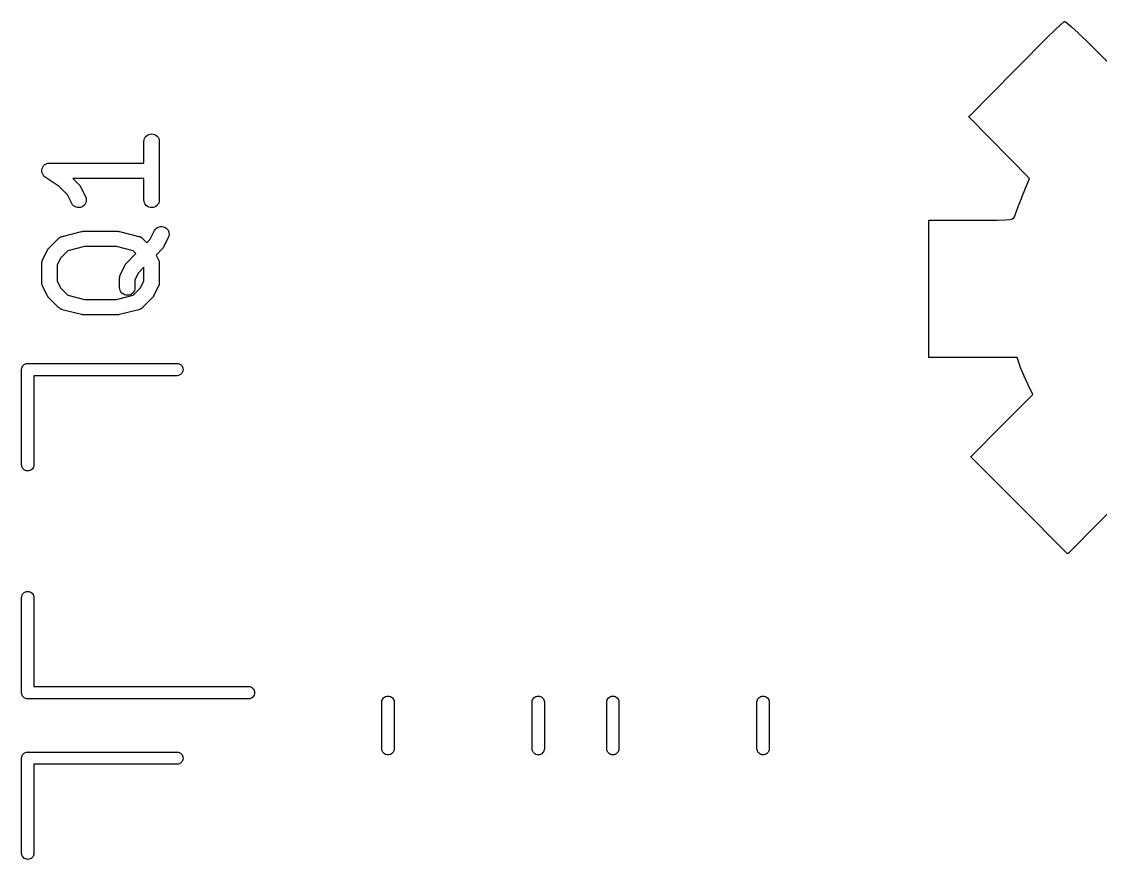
# Model space of a CAD drawing. Extents: x -1.2 to 49.3, y 2.3 to 45.6.
# Drawn here: x 25.98 to 36.54, y 19.09 to 27.28 of the extents above; entities that cross this region are included whole.
import ezdxf

# ---------------------------------------------------------------- set-up
doc = ezdxf.new("R2010")
doc.units = 0
doc.layers.add('BLACK', color=7, linetype='CONTINUOUS')

msp = doc.modelspace()

# ---------------------------------------------------------------- linework, layer by layer
at = {"layer": 'BLACK', "linetype": 'CONTINUOUS'}
for p, q in [((36.09, 27.1988), (36.1447, 27.251)), ((36.1447, 27.251), (36.1448, 27.251)), ((36.1448, 27.251), (36.1449, 27.2511)), ((36.1448, 27.251), (36.1448, 27.251)), ((36.1449, 27.2511), (36.1754, 27.2782)), ((36.1754, 27.2783), (36.1757, 27.2784)), ((36.1754, 27.2782), (36.1754, 27.2783)), ((36.1757, 27.2784), (36.1759, 27.2786)), ((36.1759, 27.2786), (36.1805, 27.2817)), ((36.1805, 27.2817), (36.1806, 27.2817)), ((36.1806, 27.2817), (36.1809, 27.2819)), ((36.1809, 27.2819), (36.1811, 27.282)), ((36.1811, 27.282), (36.1813, 27.2821)), ((36.1813, 27.2821), (36.1814, 27.2821)), ((36.1814, 27.2821), (36.1818, 27.2822)), ((36.1818, 27.2822), (36.1821, 27.2823)), ((36.1821, 27.2823), (36.1822, 27.2824)), ((36.1822, 27.2824), (36.1824, 27.2824)), ((36.1824, 27.2824), (36.1827, 27.2824)), ((36.1827, 27.2824), (36.183, 27.2825)), ((36.183, 27.2825), (36.1832, 27.2825)), ((36.1832, 27.2825), (36.1833, 27.2825)), ((36.1833, 27.2825), (36.1837, 27.2825)), ((36.1837, 27.2825), (36.184, 27.2824)), ((36.184, 27.2824), (36.1841, 27.2824)), ((36.1841, 27.2824), (36.1843, 27.2824)), ((36.1843, 27.2824), (36.1846, 27.2823)), ((36.1846, 27.2823), (36.1849, 27.2822)), ((36.1849, 27.2822), (36.1851, 27.2821)), ((36.1851, 27.2821), (36.1852, 27.2821)), ((36.1852, 27.2821), (36.1855, 27.2819)), ((36.1855, 27.2819), (36.1858, 27.2818)), ((36.1858, 27.2818), (36.2067, 27.2693)), ((36.2067, 27.2693), (36.2068, 27.2692)), ((36.2068, 27.2692), (36.207, 27.269)), ((36.207, 27.269), (36.2073, 27.2688)), ((36.2073, 27.2688), (36.2528, 27.2306)), ((36.0147, 27.1253), (36.0899, 27.1988)), ((36.0899, 27.1988), (36.09, 27.1988)), ((36.09, 27.1988), (36.09, 27.1988)), ((36.2528, 27.2306), (36.2529, 27.2305)), ((36.2529, 27.2305), (36.2529, 27.2305)), ((36.2529, 27.2305), (36.253, 27.2304)), ((36.253, 27.2304), (36.3181, 27.171)), ((36.3181, 27.171), (36.3181, 27.171)), ((36.3181, 27.171), (36.3181, 27.1709)), ((36.3181, 27.1709), (36.3181, 27.1709)), ((36.3181, 27.1709), (36.3979, 27.0949)), ((35.818, 26.9295), (35.9227, 27.0343)), ((35.9227, 27.0343), (35.9228, 27.0343)), ((35.9228, 27.0343), (36.0147, 27.1253)), ((35.9228, 27.0343), (35.9228, 27.0343)), ((36.0147, 27.1253), (36.0147, 27.1253)), ((36.0147, 27.1253), (36.0147, 27.1253)), ((36.3979, 27.0949), (36.3979, 27.0948)), ((36.3979, 27.0948), (36.3979, 27.0948)), ((36.3979, 27.0948), (36.3979, 27.0948)), ((36.3979, 27.0948), (36.4873, 27.0066)), ((35.7042, 26.8145), (35.8179, 26.9294)), ((35.8179, 26.9294), (35.818, 26.9295)), ((36.4873, 27.0066), (36.4874, 27.0066)), ((36.4874, 27.0066), (36.4874, 27.0066)), ((36.4874, 27.0066), (36.492, 27.002)), ((36.492, 27.002), (36.492, 27.002)), ((36.492, 27.002), (36.7734, 26.7198)), ((35.2497, 26.3537), (35.7041, 26.8145)), ((35.7041, 26.8145), (35.7042, 26.8145)), ((35.7042, 26.8145), (35.7042, 26.8145)), ((35.2483, 26.3507), (35.2484, 26.3511)), ((35.2483, 26.3503), (35.2483, 26.3507)), ((35.2483, 26.3502), (35.2483, 26.3503)), ((35.2483, 26.3498), (35.2483, 26.3502)), ((35.2483, 26.3502), (35.2483, 26.3502)), ((35.2484, 26.3493), (35.2483, 26.3498)), ((35.2484, 26.3512), (35.2485, 26.3517)), ((35.2484, 26.3511), (35.2484, 26.3512)), ((35.2484, 26.3512), (35.2484, 26.3512)), ((35.2484, 26.3492), (35.2484, 26.3493)), ((35.2485, 26.3488), (35.2484, 26.3492)), ((35.2484, 26.3492), (35.2484, 26.3492)), ((35.2485, 26.3517), (35.2486, 26.3521)), ((35.2486, 26.3484), (35.2485, 26.3488)), ((35.2486, 26.3521), (35.2487, 26.3521)), ((35.2486, 26.3483), (35.2486, 26.3484)), ((35.2487, 26.3483), (35.2486, 26.3483)), ((35.2487, 26.3522), (35.2489, 26.3525)), ((35.2487, 26.3521), (35.2487, 26.3522)), ((35.2489, 26.3479), (35.2487, 26.3483)), ((35.2489, 26.3525), (35.2491, 26.3529)), ((35.2491, 26.3475), (35.2489, 26.3479)), ((35.2491, 26.3529), (35.2491, 26.353)), ((35.2491, 26.353), (35.2492, 26.353)), ((35.2491, 26.3474), (35.2491, 26.3475)), ((35.2491, 26.3475), (35.2491, 26.3475)), ((35.2494, 26.3471), (35.2491, 26.3474)), ((35.2492, 26.353), (35.2494, 26.3534)), ((35.2494, 26.3534), (35.2497, 26.3537)), ((35.2497, 26.3467), (35.2494, 26.3471)), ((35.8421, 25.7466), (35.2497, 26.3467)), ((35.2497, 26.3467), (35.2497, 26.3467)), ((27.2113, 26.1723), (27.2243, 26.1791)), ((27.2243, 26.1791), (27.2383, 26.1832)), ((27.2383, 26.1832), (27.2529, 26.1845)), ((27.2529, 26.1845), (27.2675, 26.183)), ((27.2675, 26.183), (27.2814, 26.1787)), ((27.2814, 26.1787), (27.2943, 26.1717)), ((27.1774, 26.1106), (27.179, 26.1251)), ((27.1774, 26.1095), (27.1774, 26.1106)), ((27.1774, 25.8988), (27.1774, 26.1095)), ((27.179, 26.1251), (27.1834, 26.1391)), ((27.1834, 26.1391), (27.1905, 26.1519)), ((27.1905, 26.1519), (27.1999, 26.1631)), ((27.1999, 26.1631), (27.2113, 26.1723)), ((27.2943, 26.1717), (27.3056, 26.1624)), ((27.3056, 26.1624), (27.3148, 26.151)), ((27.3148, 26.151), (27.3217, 26.1381)), ((27.3217, 26.1381), (27.326, 26.1241)), ((27.326, 26.1241), (27.3274, 26.1095)), ((27.3274, 26.1095), (27.3274, 25.5381)), ((26.1868, 25.8595), (26.1902, 25.8657)), ((26.1902, 25.8657), (26.1902, 25.8658)), ((26.1902, 25.8658), (26.1903, 25.8658)), ((26.1903, 25.8658), (26.1949, 25.8714)), ((26.1949, 25.8714), (26.1995, 25.877)), ((26.1995, 25.877), (26.1996, 25.8771)), ((26.1996, 25.8771), (26.2054, 25.8818)), ((26.1996, 25.8771), (26.1996, 25.8771)), ((26.2054, 25.8818), (26.2109, 25.8863)), ((26.2109, 25.8863), (26.2109, 25.8863)), ((26.2109, 25.8863), (26.211, 25.8863)), ((26.211, 25.8863), (26.2176, 25.8898)), ((26.2176, 25.8898), (26.2238, 25.8932)), ((26.2238, 25.8932), (26.2239, 25.8932)), ((26.2239, 25.8932), (26.2307, 25.8952)), ((26.2239, 25.8932), (26.2239, 25.8932)), ((26.2307, 25.8952), (26.2378, 25.8974)), ((26.2378, 25.8974), (26.2379, 25.8974)), ((26.2379, 25.8974), (26.2452, 25.8981)), ((26.2379, 25.8974), (26.2379, 25.8974)), ((26.2452, 25.8981), (26.2524, 25.8988)), ((26.2524, 25.8988), (27.1774, 25.8988)), ((26.1774, 25.8245), (26.1781, 25.8316)), ((26.1774, 25.8244), (26.1774, 25.8245)), ((26.1774, 25.8243), (26.1774, 25.8244)), ((26.1781, 25.8169), (26.1774, 25.8243)), ((26.1781, 25.8316), (26.1789, 25.8389)), ((26.1787, 25.8099), (26.1781, 25.8169)), ((26.1787, 25.8098), (26.1787, 25.8099)), ((26.1808, 25.8026), (26.1787, 25.8098)), ((26.1787, 25.8098), (26.1787, 25.8098)), ((26.1789, 25.839), (26.1811, 25.8461)), ((26.1789, 25.8389), (26.1789, 25.839)), ((26.1789, 25.8389), (26.1789, 25.8389)), ((26.1828, 25.7958), (26.1808, 25.8026)), ((26.1811, 25.8461), (26.1832, 25.8529)), ((26.1828, 25.7957), (26.1828, 25.7958)), ((26.1828, 25.7958), (26.1828, 25.7958)), ((26.1861, 25.7895), (26.1828, 25.7957)), ((26.1832, 25.8529), (26.1833, 25.8529)), ((26.1833, 25.853), (26.1868, 25.8595)), ((26.1833, 25.8529), (26.1833, 25.853)), ((26.1896, 25.7828), (26.1861, 25.7895)), ((26.1896, 25.7827), (26.1896, 25.7828)), ((26.1896, 25.7828), (26.1896, 25.7828)), ((26.1942, 25.7771), (26.1896, 25.7827)), ((26.1987, 25.7714), (26.1942, 25.7771)), ((26.1988, 25.7714), (26.1987, 25.7714)), ((26.1988, 25.7713), (26.1988, 25.7714)), ((26.2045, 25.7666), (26.1988, 25.7713)), ((26.2099, 25.762), (26.2045, 25.7666)), ((26.21, 25.7619), (26.2099, 25.762)), ((26.2108, 25.7614), (26.21, 25.7619)), ((26.21, 25.7619), (26.21, 25.7619)), ((26.21, 25.7619), (26.21, 25.7619)), ((26.3475, 25.6703), (26.2108, 25.7614)), ((26.4288, 25.5889), (26.3475, 25.6703)), ((27.1774, 25.7488), (26.4811, 25.7488)), ((26.4811, 25.7488), (26.5435, 25.6864)), ((26.5435, 25.6864), (26.5442, 25.6856)), ((26.5442, 25.6856), (26.5469, 25.6823)), ((26.5469, 25.6823), (26.5498, 25.6793)), ((26.5498, 25.6793), (26.5514, 25.6766)), ((26.5514, 25.6766), (26.5534, 25.6742)), ((26.5534, 25.6742), (26.5553, 25.6704)), ((26.5553, 25.6704), (26.5576, 25.6669)), ((26.5576, 25.6669), (26.6052, 25.5716)), ((27.1774, 25.5381), (27.1774, 25.7488)), ((35.7741, 25.5807), (35.8421, 25.7466)), ((26.471, 25.5046), (26.4288, 25.5889)), ((26.6052, 25.5716), (26.6056, 25.5707)), ((26.6056, 25.5707), (26.6107, 25.557)), ((26.6107, 25.557), (26.613, 25.5425)), ((35.7313, 25.4738), (35.7627, 25.5529)), ((35.7627, 25.553), (35.774, 25.5807)), ((35.7627, 25.5529), (35.7627, 25.553)), ((35.7627, 25.553), (35.7627, 25.553)), ((35.774, 25.5807), (35.7741, 25.5807)), ((35.7741, 25.5807), (35.7741, 25.5807)), ((26.4788, 25.4922), (26.471, 25.5046)), ((26.4889, 25.4815), (26.4788, 25.4922)), ((26.5008, 25.473), (26.4889, 25.4815)), ((26.5141, 25.467), (26.5008, 25.473)), ((26.5284, 25.4637), (26.5141, 25.467)), ((26.543, 25.4633), (26.5284, 25.4637)), ((26.5575, 25.4656), (26.543, 25.4633)), ((26.5712, 25.4708), (26.5575, 25.4656)), ((26.5836, 25.4785), (26.5712, 25.4708)), ((26.5943, 25.4885), (26.5836, 25.4785)), ((26.6029, 25.5003), (26.5943, 25.4885)), ((26.609, 25.5136), (26.6029, 25.5003)), ((26.6124, 25.5279), (26.609, 25.5136)), ((26.613, 25.5425), (26.6124, 25.5279)), ((27.1788, 25.5235), (27.1774, 25.5381)), ((27.183, 25.5095), (27.1788, 25.5235)), ((27.1899, 25.4966), (27.183, 25.5095)), ((27.1992, 25.4852), (27.1899, 25.4966)), ((27.2104, 25.4759), (27.1992, 25.4852)), ((27.2233, 25.469), (27.2104, 25.4759)), ((27.2373, 25.4646), (27.2233, 25.469)), ((27.2519, 25.4631), (27.2373, 25.4646)), ((27.2664, 25.4644), (27.2519, 25.4631)), ((27.2805, 25.4686), (27.2664, 25.4644)), ((27.2934, 25.4753), (27.2805, 25.4686)), ((27.3049, 25.4845), (27.2934, 25.4753)), ((27.3143, 25.4957), (27.3049, 25.4845)), ((27.3213, 25.5085), (27.3143, 25.4957)), ((27.3257, 25.5225), (27.3213, 25.5085)), ((27.3274, 25.537), (27.3257, 25.5225)), ((27.3274, 25.5381), (27.3274, 25.537)), ((35.7072, 25.4103), (35.7313, 25.4737)), ((35.7313, 25.4737), (35.7313, 25.4738)), ((35.7313, 25.4738), (35.7313, 25.4738)), ((34.8553, 25.3351), (34.8554, 25.3356)), ((34.8553, 24.0015), (34.8553, 25.3351)), ((34.8554, 25.336), (34.8556, 25.3366)), ((34.8554, 25.3356), (34.8554, 25.336)), ((34.8554, 25.336), (34.8554, 25.336)), ((34.8554, 25.336), (34.8554, 25.336)), ((34.8556, 25.3366), (34.8557, 25.3369)), ((34.8557, 25.337), (34.856, 25.3375)), ((34.8557, 25.3369), (34.8557, 25.337)), ((34.8557, 25.337), (34.8557, 25.337)), ((34.856, 25.3375), (34.8562, 25.3378)), ((34.8562, 25.3378), (34.8565, 25.3382)), ((34.8562, 25.3378), (34.8562, 25.3378)), ((34.8562, 25.3378), (34.8562, 25.3378)), ((34.8565, 25.3382), (34.8568, 25.3385)), ((34.8568, 25.3386), (34.8572, 25.3388)), ((34.8568, 25.3385), (34.8568, 25.3386)), ((34.8568, 25.3386), (34.8568, 25.3386)), ((34.8572, 25.3388), (34.8576, 25.3392)), ((34.8576, 25.3392), (34.858, 25.3394)), ((34.8576, 25.3392), (34.8576, 25.3392)), ((34.8576, 25.3392), (34.8576, 25.3392)), ((34.858, 25.3394), (34.8584, 25.3396)), ((34.8584, 25.3396), (34.8584, 25.3396)), ((34.8584, 25.3396), (34.8585, 25.3396)), ((34.8585, 25.3396), (34.8589, 25.3398)), ((34.8589, 25.3398), (34.8594, 25.3399)), ((34.8594, 25.3399), (34.8594, 25.3399)), ((34.8594, 25.3399), (34.8594, 25.3399)), ((34.8594, 25.3399), (34.8598, 25.3399)), ((34.8598, 25.3399), (34.8603, 25.34)), ((34.8603, 25.34), (35.2751, 25.34)), ((35.2751, 25.34), (35.418, 25.3403)), ((35.418, 25.3403), (35.5242, 25.3415)), ((35.418, 25.3403), (35.418, 25.3403)), ((35.5242, 25.3415), (35.599, 25.344)), ((35.599, 25.344), (35.6481, 25.3484)), ((35.6481, 25.3484), (35.6764, 25.355)), ((35.6764, 25.355), (35.6896, 25.3634)), ((35.6896, 25.3634), (35.6949, 25.3743)), ((35.6949, 25.3743), (35.7071, 25.4101)), ((35.7071, 25.4101), (35.7071, 25.4102)), ((35.7071, 25.4102), (35.7072, 25.4102)), ((35.7072, 25.4102), (35.7072, 25.4103)), ((26.377, 25.1823), (26.5675, 25.2299)), ((26.5675, 25.2299), (26.5685, 25.2302)), ((26.5685, 25.2302), (26.5699, 25.2303)), ((26.5699, 25.2303), (26.5711, 25.2307)), ((26.5711, 25.2307), (26.5771, 25.2313)), ((26.5771, 25.2313), (26.583, 25.2321)), ((26.583, 25.2321), (26.5844, 25.232)), ((26.5844, 25.232), (26.5857, 25.2321)), ((26.5857, 25.2321), (26.919, 25.2321)), ((26.919, 25.2321), (26.9201, 25.2321)), ((26.9201, 25.2321), (26.9214, 25.232)), ((26.9214, 25.232), (26.9228, 25.2321)), ((26.9228, 25.2321), (26.9287, 25.2312)), ((26.9287, 25.2312), (26.9346, 25.2305)), ((26.9346, 25.2305), (26.9359, 25.2301)), ((26.9359, 25.2301), (26.9372, 25.2299)), ((26.9372, 25.2299), (27.1277, 25.1823)), ((27.2384, 25.154), (27.2805, 25.2383)), ((27.2805, 25.2383), (27.281, 25.2392)), ((27.281, 25.2392), (27.289, 25.2515)), ((27.289, 25.2515), (27.2992, 25.262)), ((27.2992, 25.262), (27.3112, 25.2703)), ((27.3112, 25.2703), (27.3246, 25.2762)), ((27.3246, 25.2762), (27.339, 25.2793)), ((27.339, 25.2793), (27.3536, 25.2795)), ((27.3536, 25.2795), (27.368, 25.2769)), ((27.368, 25.2769), (27.3816, 25.2716)), ((27.3816, 25.2716), (27.394, 25.2637)), ((27.394, 25.2637), (27.4045, 25.2536)), ((27.4045, 25.2536), (27.4129, 25.2416)), ((27.4129, 25.2416), (27.4189, 25.2282)), ((26.247, 25.0673), (26.3422, 25.1626)), ((26.3422, 25.1626), (26.3429, 25.1633)), ((26.3429, 25.1633), (26.3469, 25.1665)), ((26.3469, 25.1665), (26.3507, 25.1699)), ((26.3507, 25.1699), (26.3526, 25.171)), ((26.3526, 25.171), (26.3544, 25.1724)), ((26.3544, 25.1724), (26.3589, 25.1748)), ((26.3589, 25.1748), (26.3633, 25.1774)), ((26.3633, 25.1774), (26.3654, 25.1781)), ((26.3654, 25.1781), (26.3674, 25.1792)), ((26.3674, 25.1792), (26.3723, 25.1806)), ((26.3723, 25.1806), (26.377, 25.1823)), ((27.1277, 25.1823), (27.1287, 25.182)), ((27.1287, 25.182), (27.1335, 25.1802)), ((27.1335, 25.1802), (27.1383, 25.1788)), ((27.1383, 25.1788), (27.1403, 25.1777)), ((27.1403, 25.1777), (27.1424, 25.1769)), ((27.1424, 25.1769), (27.1468, 25.1742)), ((27.1468, 25.1742), (27.1512, 25.1718)), ((27.1512, 25.1718), (27.153, 25.1704)), ((27.153, 25.1704), (27.1549, 25.1692)), ((27.1549, 25.1692), (27.1586, 25.1658)), ((27.1586, 25.1658), (27.1626, 25.1626)), ((27.1626, 25.1626), (27.2048, 25.1204)), ((27.2048, 25.1204), (27.2384, 25.154)), ((27.4147, 25.1712), (27.3671, 25.076)), ((27.4199, 25.1849), (27.4147, 25.1712)), ((27.4189, 25.2282), (27.4221, 25.2139)), ((27.4224, 25.1993), (27.4199, 25.1849)), ((27.4221, 25.2139), (27.4224, 25.1993)), ((26.1853, 24.9526), (26.2329, 25.0478)), ((26.2329, 25.0478), (26.2334, 25.0488)), ((26.2334, 25.0488), (26.2357, 25.0523)), ((26.2357, 25.0523), (26.2377, 25.056)), ((26.2377, 25.056), (26.2397, 25.0584)), ((26.2397, 25.0584), (26.2414, 25.061)), ((26.2414, 25.061), (26.2443, 25.0641)), ((26.2443, 25.0641), (26.247, 25.0673)), ((26.4336, 25.0418), (26.3616, 24.9699)), ((26.5949, 25.0821), (26.4336, 25.0418)), ((26.9098, 25.0821), (26.5949, 25.0821)), ((27.0712, 25.0418), (26.9098, 25.0821)), ((27.0987, 25.0143), (27.0712, 25.0418)), ((27.353, 25.0565), (27.296, 24.9995)), ((27.3557, 25.0597), (27.353, 25.0565)), ((27.3586, 25.0628), (27.3557, 25.0597)), ((27.3603, 25.0654), (27.3586, 25.0628)), ((27.3623, 25.0678), (27.3603, 25.0654)), ((27.3643, 25.0715), (27.3623, 25.0678)), ((27.3666, 25.075), (27.3643, 25.0715)), ((27.3671, 25.076), (27.3666, 25.075)), ((26.1774, 24.9201), (26.1776, 24.9223)), ((26.1774, 24.919), (26.1774, 24.9201)), ((26.1774, 24.7286), (26.1774, 24.919)), ((26.1776, 24.9245), (26.1784, 24.9296)), ((26.1776, 24.9223), (26.1776, 24.9245)), ((26.1784, 24.9296), (26.179, 24.9346)), ((26.179, 24.9346), (26.1797, 24.9367)), ((26.1797, 24.9367), (26.1801, 24.9389)), ((26.1801, 24.9389), (26.1819, 24.9437)), ((26.1819, 24.9437), (26.1834, 24.9486)), ((26.1834, 24.9486), (26.1845, 24.9505)), ((26.1845, 24.9505), (26.1853, 24.9526)), ((26.3616, 24.9699), (26.3274, 24.9013)), ((26.9976, 24.9094), (26.9996, 24.9132)), ((26.9996, 24.9132), (27.0016, 24.9156)), ((27.0016, 24.9156), (27.0033, 24.9182)), ((27.0033, 24.9182), (27.0062, 24.9212)), ((27.0062, 24.9212), (27.0089, 24.9245)), ((27.0089, 24.9245), (27.0987, 25.0143)), ((27.296, 24.9995), (27.3195, 24.9526)), ((27.3195, 24.9526), (27.3199, 24.9516)), ((27.3199, 24.9516), (27.3207, 24.9496)), ((27.3207, 24.9496), (27.3217, 24.9476)), ((27.3217, 24.9476), (27.3232, 24.9427)), ((27.3232, 24.9427), (27.325, 24.9379)), ((27.325, 24.9379), (27.3253, 24.9357)), ((27.3253, 24.9357), (27.326, 24.9336)), ((27.326, 24.9336), (27.3265, 24.9285)), ((27.3265, 24.9285), (27.3273, 24.9234)), ((27.3273, 24.9234), (27.3272, 24.9212)), ((27.3272, 24.9212), (27.3274, 24.919)), ((27.3274, 24.919), (27.3274, 24.7286)), ((26.3274, 24.9013), (26.3274, 24.7463)), ((26.9453, 24.8057), (26.9464, 24.8077)), ((26.9464, 24.8077), (26.9472, 24.8097)), ((26.9472, 24.8097), (26.9948, 24.905)), ((26.9948, 24.905), (26.9953, 24.9059)), ((26.9953, 24.9059), (26.9976, 24.9094)), ((27.1235, 24.827), (27.0893, 24.7585)), ((27.1774, 24.8808), (27.1235, 24.827)), ((27.1774, 24.7463), (27.1774, 24.8808)), ((26.1776, 24.7264), (26.1774, 24.7286)), ((26.1775, 24.7242), (26.1776, 24.7264)), ((26.1783, 24.7191), (26.1775, 24.7242)), ((26.1788, 24.714), (26.1783, 24.7191)), ((26.1794, 24.7119), (26.1788, 24.714)), ((26.1798, 24.7097), (26.1794, 24.7119)), ((26.1816, 24.7049), (26.1798, 24.7097)), ((26.183, 24.7), (26.1816, 24.7049)), ((26.3274, 24.7463), (26.3616, 24.6778)), ((26.9393, 24.7772), (26.9395, 24.7794)), ((26.9393, 24.7762), (26.9393, 24.7772)), ((26.9393, 24.681), (26.9393, 24.7762)), ((26.9395, 24.7816), (26.9404, 24.7867)), ((26.9395, 24.7794), (26.9395, 24.7816)), ((26.9404, 24.7867), (26.9409, 24.7918)), ((26.9409, 24.7918), (26.9416, 24.7939)), ((26.9416, 24.7939), (26.942, 24.7961)), ((26.942, 24.7961), (26.9438, 24.8009)), ((26.9438, 24.8009), (26.9453, 24.8057)), ((27.0893, 24.7585), (27.0893, 24.681)), ((27.1431, 24.6778), (27.1774, 24.7463)), ((27.3229, 24.7039), (27.3213, 24.699)), ((27.3247, 24.7087), (27.3229, 24.7039)), ((27.3251, 24.7109), (27.3247, 24.7087)), ((27.3257, 24.713), (27.3251, 24.7109)), ((27.3263, 24.7181), (27.3257, 24.713)), ((27.3272, 24.7231), (27.3263, 24.7181)), ((27.3274, 24.7275), (27.3271, 24.7253)), ((27.3271, 24.7253), (27.3272, 24.7231)), ((27.3274, 24.7286), (27.3274, 24.7275)), ((26.1841, 24.698), (26.183, 24.7)), ((26.1848, 24.696), (26.1841, 24.698)), ((26.1853, 24.695), (26.1848, 24.696)), ((26.2329, 24.5998), (26.1853, 24.695)), ((26.2352, 24.5962), (26.2329, 24.5998)), ((26.2371, 24.5925), (26.2352, 24.5962)), ((26.3616, 24.6778), (26.4336, 24.6058)), ((26.4336, 24.6058), (26.5949, 24.5655)), ((26.9098, 24.5655), (27.0712, 24.6058)), ((26.9407, 24.6664), (26.9393, 24.681)), ((26.9449, 24.6524), (26.9407, 24.6664)), ((26.9518, 24.6394), (26.9449, 24.6524)), ((26.9611, 24.6281), (26.9518, 24.6394)), ((26.9723, 24.6188), (26.9611, 24.6281)), ((26.9852, 24.6118), (26.9723, 24.6188)), ((26.9992, 24.6075), (26.9852, 24.6118)), ((27.0138, 24.606), (26.9992, 24.6075)), ((27.0283, 24.6073), (27.0138, 24.606)), ((27.0424, 24.6114), (27.0283, 24.6073)), ((27.0554, 24.6182), (27.0424, 24.6114)), ((27.0668, 24.6274), (27.0554, 24.6182)), ((27.0762, 24.6386), (27.0668, 24.6274)), ((27.0712, 24.6058), (27.1431, 24.6778)), ((27.0832, 24.6514), (27.0762, 24.6386)), ((27.0876, 24.6654), (27.0832, 24.6514)), ((27.0893, 24.6799), (27.0876, 24.6654)), ((27.0893, 24.681), (27.0893, 24.6799)), ((27.2691, 24.5953), (27.2671, 24.5916)), ((27.2714, 24.5989), (27.2691, 24.5953)), ((27.2718, 24.5998), (27.2714, 24.5989)), ((27.3195, 24.695), (27.2718, 24.5998)), ((27.3203, 24.6971), (27.3195, 24.695)), ((27.3213, 24.699), (27.3203, 24.6971)), ((26.239, 24.59), (26.2371, 24.5925)), ((26.2407, 24.5874), (26.239, 24.59)), ((26.2436, 24.5843), (26.2407, 24.5874)), ((26.2462, 24.581), (26.2436, 24.5843)), ((26.247, 24.5803), (26.2462, 24.581)), ((26.3422, 24.4851), (26.247, 24.5803)), ((26.5949, 24.5655), (26.9098, 24.5655)), ((27.2578, 24.5803), (27.1626, 24.4851)), ((27.2605, 24.5836), (27.2578, 24.5803)), ((27.2634, 24.5866), (27.2605, 24.5836)), ((27.2651, 24.5892), (27.2634, 24.5866)), ((27.2671, 24.5916), (27.2651, 24.5892)), ((26.3461, 24.4818), (26.3422, 24.4851)), ((26.3499, 24.4784), (26.3461, 24.4818)), ((26.3518, 24.4772), (26.3499, 24.4784)), ((26.3535, 24.4758), (26.3518, 24.4772)), ((26.358, 24.4734), (26.3535, 24.4758)), ((26.3623, 24.4707), (26.358, 24.4734)), ((26.3644, 24.4699), (26.3623, 24.4707)), ((26.3664, 24.4689), (26.3644, 24.4699)), ((26.3713, 24.4674), (26.3664, 24.4689)), ((26.376, 24.4656), (26.3713, 24.4674)), ((26.377, 24.4653), (26.376, 24.4656)), ((26.5675, 24.4177), (26.377, 24.4653)), ((26.5688, 24.4175), (26.5675, 24.4177)), ((26.5701, 24.4171), (26.5688, 24.4175)), ((26.5761, 24.4164), (26.5701, 24.4171)), ((26.582, 24.4156), (26.5761, 24.4164)), ((26.5833, 24.4156), (26.582, 24.4156)), ((26.5847, 24.4155), (26.5833, 24.4156)), ((26.5857, 24.4155), (26.5847, 24.4155)), ((26.919, 24.4155), (26.5857, 24.4155)), ((26.9204, 24.4156), (26.919, 24.4155)), ((26.9217, 24.4155), (26.9204, 24.4156)), ((26.9276, 24.4163), (26.9217, 24.4155)), ((26.9336, 24.4169), (26.9276, 24.4163)), ((26.9349, 24.4173), (26.9336, 24.4169)), ((26.9362, 24.4175), (26.9349, 24.4173)), ((26.9372, 24.4177), (26.9362, 24.4175)), ((27.1277, 24.4653), (26.9372, 24.4177)), ((27.1325, 24.467), (27.1277, 24.4653)), ((27.1374, 24.4685), (27.1325, 24.467)), ((27.1394, 24.4695), (27.1374, 24.4685)), ((27.1415, 24.4703), (27.1394, 24.4695)), ((27.1459, 24.4729), (27.1415, 24.4703)), ((27.1504, 24.4752), (27.1459, 24.4729)), ((27.1521, 24.4766), (27.1504, 24.4752)), ((27.1541, 24.4778), (27.1521, 24.4766)), ((27.1578, 24.4812), (27.1541, 24.4778)), ((27.1618, 24.4843), (27.1578, 24.4812)), ((27.1626, 24.4851), (27.1618, 24.4843)), ((34.8554, 24.001), (34.8553, 24.0015)), ((34.8554, 24.0006), (34.8554, 24.001)), ((34.8554, 24.0005), (34.8554, 24.0006)), ((34.8556, 24), (34.8554, 24.0005)), ((34.8554, 24.0005), (34.8554, 24.0005)), ((34.8557, 23.9996), (34.8556, 24)), ((34.8559, 23.9992), (34.8557, 23.9996)), ((34.8557, 23.9996), (34.8557, 23.9996)), ((34.8557, 23.9996), (34.8557, 23.9996)), ((34.8561, 23.9988), (34.8559, 23.9992)), ((34.8562, 23.9987), (34.8561, 23.9988)), ((34.8565, 23.9984), (34.8562, 23.9987)), ((34.8562, 23.9987), (34.8562, 23.9987)), ((34.8568, 23.998), (34.8565, 23.9984)), ((34.8571, 23.9977), (34.8568, 23.998)), ((34.8568, 23.998), (34.8568, 23.998)), ((34.8568, 23.998), (34.8568, 23.998)), ((34.8575, 23.9974), (34.8571, 23.9977)), ((34.8579, 23.9972), (34.8575, 23.9974)), ((34.8575, 23.9974), (34.8575, 23.9974)), ((34.8575, 23.9974), (34.8575, 23.9974)), ((34.8584, 23.9969), (34.8579, 23.9972)), ((34.8588, 23.9968), (34.8584, 23.9969)), ((34.8584, 23.9969), (34.8584, 23.9969)), ((34.8584, 23.9969), (34.8584, 23.9969)), ((34.8593, 23.9966), (34.8588, 23.9968)), ((34.8598, 23.9966), (34.8593, 23.9966)), ((34.8593, 23.9966), (34.8593, 23.9966)), ((34.8593, 23.9966), (34.8593, 23.9966)), ((34.8603, 23.9965), (34.8598, 23.9966)), ((35.7212, 23.9965), (34.8603, 23.9965)), ((35.7458, 23.9206), (35.7212, 23.9965)), ((25.9797, 23.88), (25.9809, 23.8918)), ((25.98, 23.8771), (25.9797, 23.88)), ((25.98, 22.9471), (25.98, 23.8771)), ((25.9809, 23.8918), (25.9843, 23.9031)), ((25.9843, 23.9031), (25.9899, 23.9135)), ((25.9899, 23.9135), (25.9974, 23.9226)), ((25.9974, 23.9226), (26.0065, 23.9301)), ((26.0065, 23.9301), (26.0169, 23.9357)), ((26.0169, 23.9357), (26.0282, 23.9391)), ((26.0282, 23.9391), (26.0371, 23.94)), ((26.0371, 23.94), (26.04, 23.9403)), ((26.04, 23.9403), (26.0429, 23.94)), ((26.0429, 23.94), (27.5029, 23.94)), ((27.5029, 23.94), (27.5118, 23.9391)), ((27.5118, 23.9391), (27.5231, 23.9357)), ((27.5231, 23.9357), (27.5335, 23.9301)), ((27.5335, 23.9301), (27.5426, 23.9226)), ((27.5426, 23.9226), (27.5501, 23.9135)), ((27.5501, 23.9135), (27.5557, 23.9031)), ((27.5557, 23.8569), (27.5501, 23.8465)), ((27.5557, 23.9031), (27.5591, 23.8918)), ((27.5591, 23.8682), (27.5557, 23.8569)), ((27.5591, 23.8918), (27.5603, 23.88)), ((27.5603, 23.88), (27.5591, 23.8682)), ((35.7458, 23.9205), (35.7458, 23.9206)), ((35.7458, 23.9206), (35.7458, 23.9206)), ((35.7459, 23.9205), (35.7458, 23.9205)), ((35.7565, 23.8904), (35.7459, 23.9205)), ((35.7566, 23.8903), (35.7565, 23.8904)), ((35.7566, 23.8902), (35.7566, 23.8903)), ((35.7566, 23.8901), (35.7566, 23.8902)), ((35.7879, 23.8138), (35.7566, 23.8901)), ((27.5029, 23.82), (26.1, 23.82)), ((26.1, 23.82), (26.1, 22.9471)), ((27.5118, 23.8209), (27.5029, 23.82)), ((27.5231, 23.8243), (27.5118, 23.8209)), ((27.5335, 23.8299), (27.5231, 23.8243)), ((27.5426, 23.8374), (27.5335, 23.8299)), ((27.5501, 23.8465), (27.5426, 23.8374)), ((35.788, 23.8138), (35.7879, 23.8138)), ((35.788, 23.8137), (35.788, 23.8138)), ((35.788, 23.8136), (35.788, 23.8137)), ((35.8237, 23.737), (35.788, 23.8136)), ((35.8237, 23.7369), (35.8237, 23.737)), ((35.8237, 23.737), (35.8237, 23.737)), ((35.8238, 23.7369), (35.8237, 23.7369)), ((35.8741, 23.6365), (35.8238, 23.7369)), ((35.5733, 23.3351), (35.8741, 23.6365)), ((35.2699, 23.0312), (35.5733, 23.3351)), ((35.5733, 23.3351), (35.5733, 23.3351)), ((35.2684, 23.0277), (35.2685, 23.0281)), ((35.2684, 23.0276), (35.2684, 23.0277)), ((35.2684, 23.0277), (35.2684, 23.0277)), ((35.2685, 23.0272), (35.2684, 23.0276)), ((35.2685, 23.0286), (35.2687, 23.0291)), ((35.2685, 23.0281), (35.2685, 23.0286)), ((35.2685, 23.0286), (35.2685, 23.0286)), ((35.2685, 23.0286), (35.2685, 23.0286)), ((35.2685, 23.0267), (35.2685, 23.0272)), ((35.2686, 23.0263), (35.2685, 23.0267)), ((35.2685, 23.0267), (35.2685, 23.0267)), ((35.2685, 23.0267), (35.2685, 23.0267)), ((35.2688, 23.0258), (35.2686, 23.0263)), ((35.2687, 23.0291), (35.2688, 23.0295)), ((35.2688, 23.0296), (35.269, 23.03)), ((35.2688, 23.0295), (35.2688, 23.0296)), ((35.2688, 23.0296), (35.2688, 23.0296)), ((35.2688, 23.0257), (35.2688, 23.0258)), ((35.269, 23.0254), (35.2688, 23.0257)), ((35.2688, 23.0257), (35.2688, 23.0257)), ((35.269, 23.03), (35.2693, 23.0304)), ((35.2692, 23.0249), (35.269, 23.0254)), ((35.2695, 23.0245), (35.2692, 23.0249)), ((35.2692, 23.0249), (35.2692, 23.0249)), ((35.2692, 23.0249), (35.2692, 23.0249)), ((35.2693, 23.0304), (35.2696, 23.0308)), ((35.2693, 23.0304), (35.2693, 23.0304)), ((35.2693, 23.0304), (35.2693, 23.0304)), ((35.2698, 23.0241), (35.2695, 23.0245)), ((35.2696, 23.0308), (35.2699, 23.0312)), ((35.2699, 23.0241), (35.2698, 23.0241)), ((35.7405, 22.5534), (35.2699, 23.0241)), ((25.9809, 22.9382), (25.98, 22.9471)), ((25.9843, 22.9269), (25.9809, 22.9382)), ((25.9899, 22.9165), (25.9843, 22.9269)), ((25.9974, 22.9074), (25.9899, 22.9165)), ((26.0065, 22.8999), (25.9974, 22.9074)), ((26.0826, 22.9074), (26.0735, 22.8999)), ((26.0901, 22.9165), (26.0826, 22.9074)), ((26.0957, 22.9269), (26.0901, 22.9165)), ((26.0991, 22.9382), (26.0957, 22.9269)), ((26.1, 22.9471), (26.0991, 22.9382)), ((26.0169, 22.8943), (26.0065, 22.8999)), ((26.0282, 22.8909), (26.0169, 22.8943)), ((26.04, 22.8897), (26.0282, 22.8909)), ((26.0518, 22.8909), (26.04, 22.8897)), ((26.0631, 22.8943), (26.0518, 22.8909)), ((26.0735, 22.8999), (26.0631, 22.8943)), ((36.827, 22.6903), (36.5239, 22.3877)), ((35.7406, 22.5534), (35.7405, 22.5534)), ((36.2112, 22.0827), (35.7406, 22.5534)), ((36.5239, 22.3877), (36.2183, 22.0827)), ((36.2116, 22.0824), (36.2112, 22.0827)), ((36.212, 22.0821), (36.2116, 22.0824)), ((36.2124, 22.0819), (36.212, 22.0821)), ((36.212, 22.0821), (36.212, 22.0821)), ((36.212, 22.0821), (36.212, 22.0821)), ((36.2128, 22.0816), (36.2124, 22.0819)), ((36.2129, 22.0816), (36.2128, 22.0816)), ((36.2128, 22.0816), (36.2128, 22.0816)), ((36.2133, 22.0815), (36.2129, 22.0816)), ((36.2138, 22.0814), (36.2133, 22.0815)), ((36.2138, 22.0813), (36.2138, 22.0814)), ((36.2138, 22.0814), (36.2138, 22.0814)), ((36.2143, 22.0813), (36.2138, 22.0813)), ((36.2147, 22.0813), (36.2143, 22.0813)), ((36.2148, 22.0813), (36.2147, 22.0813)), ((36.2147, 22.0813), (36.2147, 22.0813)), ((36.2152, 22.0813), (36.2148, 22.0813)), ((36.2157, 22.0813), (36.2152, 22.0813)), ((36.2161, 22.0815), (36.2157, 22.0813)), ((36.2157, 22.0813), (36.2157, 22.0813)), ((36.2157, 22.0813), (36.2157, 22.0813)), ((36.2166, 22.0816), (36.2161, 22.0815)), ((36.2167, 22.0816), (36.2166, 22.0816)), ((36.2171, 22.0818), (36.2167, 22.0816)), ((36.2167, 22.0816), (36.2167, 22.0816)), ((36.2175, 22.0821), (36.2171, 22.0818)), ((36.2179, 22.0824), (36.2175, 22.0821)), ((36.2175, 22.0821), (36.2175, 22.0821)), ((36.2175, 22.0821), (36.2175, 22.0821)), ((36.2183, 22.0827), (36.2179, 22.0824)), ((36.2183, 22.0827), (36.2183, 22.0827)), ((25.98, 21.6529), (25.9809, 21.6618)), ((25.98, 20.7229), (25.98, 21.6529)), ((25.9809, 21.6618), (25.9843, 21.6731)), ((25.9843, 21.6731), (25.9899, 21.6835)), ((25.9899, 21.6835), (25.9974, 21.6926)), ((25.9974, 21.6926), (26.0065, 21.7001)), ((26.0065, 21.7001), (26.0169, 21.7057)), ((26.0169, 21.7057), (26.0282, 21.7091)), ((26.0282, 21.7091), (26.04, 21.7103)), ((26.04, 21.7103), (26.0518, 21.7091)), ((26.0518, 21.7091), (26.0631, 21.7057)), ((26.0631, 21.7057), (26.0735, 21.7001)), ((26.0735, 21.7001), (26.0826, 21.6926)), ((26.0826, 21.6926), (26.0901, 21.6835)), ((26.0901, 21.6835), (26.0957, 21.6731)), ((26.0957, 21.6731), (26.0991, 21.6618)), ((26.0991, 21.6618), (26.1, 21.6529)), ((26.1, 21.6529), (26.1, 20.78)), ((25.9797, 20.72), (25.98, 20.7229)), ((25.9809, 20.7082), (25.9797, 20.72)), ((25.9843, 20.6969), (25.9809, 20.7082)), ((25.9899, 20.6865), (25.9843, 20.6969)), ((26.1, 20.78), (28.2029, 20.78)), ((28.2029, 20.78), (28.2118, 20.7791)), ((28.2118, 20.7791), (28.2231, 20.7757)), ((28.2231, 20.7757), (28.2335, 20.7701)), ((28.2335, 20.7701), (28.2426, 20.7626)), ((28.2426, 20.7626), (28.2501, 20.7535)), ((28.2501, 20.7535), (28.2557, 20.7431)), ((28.2557, 20.6969), (28.2501, 20.6865)), ((28.2557, 20.7431), (28.2591, 20.7318)), ((28.2591, 20.7082), (28.2557, 20.6969)), ((28.2591, 20.7318), (28.2603, 20.72)), ((28.2603, 20.72), (28.2591, 20.7082)), ((25.9974, 20.6774), (25.9899, 20.6865)), ((26.0065, 20.6699), (25.9974, 20.6774)), ((26.0169, 20.6643), (26.0065, 20.6699)), ((26.0282, 20.6609), (26.0169, 20.6643)), ((26.0362, 20.6601), (26.0282, 20.6609)), ((26.04, 20.6597), (26.0362, 20.6601)), ((26.0429, 20.66), (26.04, 20.6597)), ((28.2029, 20.66), (26.0429, 20.66)), ((28.2118, 20.6609), (28.2029, 20.66)), ((28.2231, 20.6643), (28.2118, 20.6609)), ((28.2335, 20.6699), (28.2231, 20.6643)), ((28.2426, 20.6774), (28.2335, 20.6699)), ((28.2501, 20.6865), (28.2426, 20.6774)), ((29.505, 20.63), (29.5059, 20.6388)), ((29.505, 20.17), (29.505, 20.63)), ((29.5059, 20.6388), (29.5093, 20.6501)), ((29.5093, 20.6501), (29.5149, 20.6606)), ((29.5149, 20.6606), (29.5224, 20.6697)), ((29.5224, 20.6697), (29.5315, 20.6772)), ((29.5315, 20.6772), (29.5419, 20.6828)), ((29.5419, 20.6828), (29.5532, 20.6862)), ((29.5532, 20.6862), (29.565, 20.6874)), ((29.565, 20.6874), (29.5768, 20.6862)), ((29.5768, 20.6862), (29.5881, 20.6828)), ((29.5881, 20.6828), (29.5985, 20.6772)), ((29.5985, 20.6772), (29.6076, 20.6697)), ((29.6076, 20.6697), (29.6151, 20.6606)), ((29.6151, 20.6606), (29.6207, 20.6501)), ((29.6207, 20.6501), (29.6241, 20.6388)), ((29.6241, 20.6388), (29.625, 20.63)), ((29.625, 20.63), (29.625, 20.17)), ((30.975, 20.63), (30.9759, 20.6388)), ((30.975, 20.17), (30.975, 20.63)), ((30.9759, 20.6388), (30.9793, 20.6501)), ((30.9793, 20.6501), (30.9849, 20.6606)), ((30.9849, 20.6606), (30.9924, 20.6697)), ((30.9924, 20.6697), (31.0015, 20.6772)), ((31.0015, 20.6772), (31.0119, 20.6828)), ((31.0119, 20.6828), (31.0232, 20.6862)), ((31.0232, 20.6862), (31.035, 20.6874)), ((31.035, 20.6874), (31.0468, 20.6862)), ((31.0468, 20.6862), (31.0581, 20.6828)), ((31.0581, 20.6828), (31.0685, 20.6772)), ((31.0685, 20.6772), (31.0776, 20.6697)), ((31.0776, 20.6697), (31.0851, 20.6606)), ((31.0851, 20.6606), (31.0907, 20.6501)), ((31.0907, 20.6501), (31.0941, 20.6388)), ((31.0941, 20.6388), (31.095, 20.63)), ((31.095, 20.63), (31.095, 20.17)), ((31.705, 20.63), (31.7059, 20.6388)), ((31.705, 20.17), (31.705, 20.63)), ((31.7059, 20.6388), (31.7093, 20.6501)), ((31.7093, 20.6501), (31.7149, 20.6606)), ((31.7149, 20.6606), (31.7224, 20.6697)), ((31.7224, 20.6697), (31.7315, 20.6772)), ((31.7315, 20.6772), (31.7419, 20.6828)), ((31.7419, 20.6828), (31.7532, 20.6862)), ((31.7532, 20.6862), (31.765, 20.6874)), ((31.765, 20.6874), (31.7768, 20.6862)), ((31.7768, 20.6862), (31.7881, 20.6828)), ((31.7881, 20.6828), (31.7985, 20.6772)), ((31.7985, 20.6772), (31.8076, 20.6697)), ((31.8076, 20.6697), (31.8151, 20.6606)), ((31.8151, 20.6606), (31.8207, 20.6501)), ((31.8207, 20.6501), (31.8241, 20.6388)), ((31.8241, 20.6388), (31.825, 20.63)), ((31.825, 20.63), (31.825, 20.17)), ((33.175, 20.63), (33.1759, 20.6388)), ((33.175, 20.17), (33.175, 20.63)), ((33.1759, 20.6388), (33.1793, 20.6501)), ((33.1793, 20.6501), (33.1849, 20.6606)), ((33.1849, 20.6606), (33.1924, 20.6697)), ((33.1924, 20.6697), (33.2015, 20.6772)), ((33.2015, 20.6772), (33.2119, 20.6828)), ((33.2119, 20.6828), (33.2232, 20.6862)), ((33.2232, 20.6862), (33.235, 20.6874)), ((33.235, 20.6874), (33.2468, 20.6862)), ((33.2468, 20.6862), (33.2581, 20.6828)), ((33.2581, 20.6828), (33.2685, 20.6772)), ((33.2685, 20.6772), (33.2776, 20.6697)), ((33.2776, 20.6697), (33.2851, 20.6606)), ((33.2851, 20.6606), (33.2907, 20.6501)), ((33.2907, 20.6501), (33.2941, 20.6388)), ((33.2941, 20.6388), (33.295, 20.63)), ((33.295, 20.63), (33.295, 20.17)), ((29.5059, 20.1612), (29.505, 20.17)), ((29.625, 20.17), (29.6241, 20.1612)), ((30.9759, 20.1612), (30.975, 20.17)), ((31.095, 20.17), (31.0941, 20.1612)), ((31.7059, 20.1612), (31.705, 20.17)), ((31.825, 20.17), (31.8241, 20.1612)), ((33.1759, 20.1612), (33.175, 20.17)), ((33.295, 20.17), (33.2941, 20.1612)), ((25.9797, 20.08), (25.9809, 20.0918)), ((25.98, 20.0771), (25.9797, 20.08)), ((25.98, 19.1471), (25.98, 20.0771)), ((25.9809, 20.0918), (25.9843, 20.1031)), ((25.9843, 20.1031), (25.9899, 20.1135)), ((25.9899, 20.1135), (25.9974, 20.1226)), ((25.9974, 20.1226), (26.0065, 20.1301)), ((26.0065, 20.1301), (26.0169, 20.1357)), ((26.0169, 20.1357), (26.0282, 20.1391)), ((26.0282, 20.1391), (26.0371, 20.14)), ((26.0371, 20.14), (26.04, 20.1403)), ((26.04, 20.1403), (26.0429, 20.14)), ((26.0429, 20.14), (27.5029, 20.14)), ((27.5029, 20.14), (27.5118, 20.1391)), ((27.5118, 20.1391), (27.5231, 20.1357)), ((27.5231, 20.1357), (27.5335, 20.1301)), ((27.5335, 20.1301), (27.5426, 20.1226)), ((27.5426, 20.1226), (27.5501, 20.1135)), ((27.5501, 20.1135), (27.5557, 20.1031)), ((27.5557, 20.0569), (27.5501, 20.0465)), ((27.5557, 20.1031), (27.5591, 20.0918)), ((27.5591, 20.0682), (27.5557, 20.0569)), ((27.5591, 20.0918), (27.5603, 20.08)), ((27.5603, 20.08), (27.5591, 20.0682)), ((29.5093, 20.1499), (29.5059, 20.1612)), ((29.5149, 20.1394), (29.5093, 20.1499)), ((29.5224, 20.1303), (29.5149, 20.1394)), ((29.5315, 20.1228), (29.5224, 20.1303)), ((29.5419, 20.1172), (29.5315, 20.1228)), ((29.5532, 20.1138), (29.5419, 20.1172)), ((29.565, 20.1126), (29.5532, 20.1138)), ((29.5768, 20.1138), (29.565, 20.1126)), ((29.5881, 20.1172), (29.5768, 20.1138)), ((29.5985, 20.1228), (29.5881, 20.1172)), ((29.6076, 20.1303), (29.5985, 20.1228)), ((29.6151, 20.1394), (29.6076, 20.1303)), ((29.6207, 20.1499), (29.6151, 20.1394)), ((29.6241, 20.1612), (29.6207, 20.1499)), ((30.9793, 20.1499), (30.9759, 20.1612)), ((30.9849, 20.1394), (30.9793, 20.1499)), ((30.9924, 20.1303), (30.9849, 20.1394)), ((31.0015, 20.1228), (30.9924, 20.1303)), ((31.0119, 20.1172), (31.0015, 20.1228)), ((31.0232, 20.1138), (31.0119, 20.1172)), ((31.035, 20.1126), (31.0232, 20.1138)), ((31.0468, 20.1138), (31.035, 20.1126)), ((31.0581, 20.1172), (31.0468, 20.1138)), ((31.0685, 20.1228), (31.0581, 20.1172)), ((31.0776, 20.1303), (31.0685, 20.1228)), ((31.0851, 20.1394), (31.0776, 20.1303)), ((31.0907, 20.1499), (31.0851, 20.1394)), ((31.0941, 20.1612), (31.0907, 20.1499)), ((31.7093, 20.1499), (31.7059, 20.1612)), ((31.7149, 20.1394), (31.7093, 20.1499)), ((31.7224, 20.1303), (31.7149, 20.1394)), ((31.7315, 20.1228), (31.7224, 20.1303)), ((31.7419, 20.1172), (31.7315, 20.1228)), ((31.7532, 20.1138), (31.7419, 20.1172)), ((31.765, 20.1126), (31.7532, 20.1138)), ((31.7768, 20.1138), (31.765, 20.1126)), ((31.7881, 20.1172), (31.7768, 20.1138)), ((31.7985, 20.1228), (31.7881, 20.1172)), ((31.8076, 20.1303), (31.7985, 20.1228)), ((31.8151, 20.1394), (31.8076, 20.1303)), ((31.8207, 20.1499), (31.8151, 20.1394)), ((31.8241, 20.1612), (31.8207, 20.1499)), ((33.1793, 20.1499), (33.1759, 20.1612)), ((33.1849, 20.1394), (33.1793, 20.1499)), ((33.1924, 20.1303), (33.1849, 20.1394)), ((33.2015, 20.1228), (33.1924, 20.1303)), ((33.2119, 20.1172), (33.2015, 20.1228)), ((33.2232, 20.1138), (33.2119, 20.1172)), ((33.235, 20.1126), (33.2232, 20.1138)), ((33.2468, 20.1138), (33.235, 20.1126)), ((33.2581, 20.1172), (33.2468, 20.1138)), ((33.2685, 20.1228), (33.2581, 20.1172)), ((33.2776, 20.1303), (33.2685, 20.1228)), ((33.2851, 20.1394), (33.2776, 20.1303)), ((33.2907, 20.1499), (33.2851, 20.1394)), ((33.2941, 20.1612), (33.2907, 20.1499)), ((27.5029, 20.02), (26.1, 20.02)), ((26.1, 20.02), (26.1, 19.1471)), ((27.5118, 20.0209), (27.5029, 20.02)), ((27.5231, 20.0243), (27.5118, 20.0209)), ((27.5335, 20.0299), (27.5231, 20.0243)), ((27.5426, 20.0374), (27.5335, 20.0299)), ((27.5501, 20.0465), (27.5426, 20.0374)), ((25.9809, 19.1382), (25.98, 19.1471)), ((25.9843, 19.1269), (25.9809, 19.1382)), ((25.9899, 19.1165), (25.9843, 19.1269)), ((25.9974, 19.1074), (25.9899, 19.1165)), ((26.0065, 19.0999), (25.9974, 19.1074)), ((26.0826, 19.1074), (26.0735, 19.0999)), ((26.0901, 19.1165), (26.0826, 19.1074)), ((26.0957, 19.1269), (26.0901, 19.1165)), ((26.0991, 19.1382), (26.0957, 19.1269)), ((26.1, 19.1471), (26.0991, 19.1382)), ((26.0169, 19.0943), (26.0065, 19.0999)), ((26.0282, 19.0909), (26.0169, 19.0943)), ((26.04, 19.0897), (26.0282, 19.0909)), ((26.0518, 19.0909), (26.04, 19.0897)), ((26.0631, 19.0943), (26.0518, 19.0909)), ((26.0735, 19.0999), (26.0631, 19.0943))]:
    msp.add_line(p, q, dxfattribs=at)

doc.saveas('drawing.dxf')
